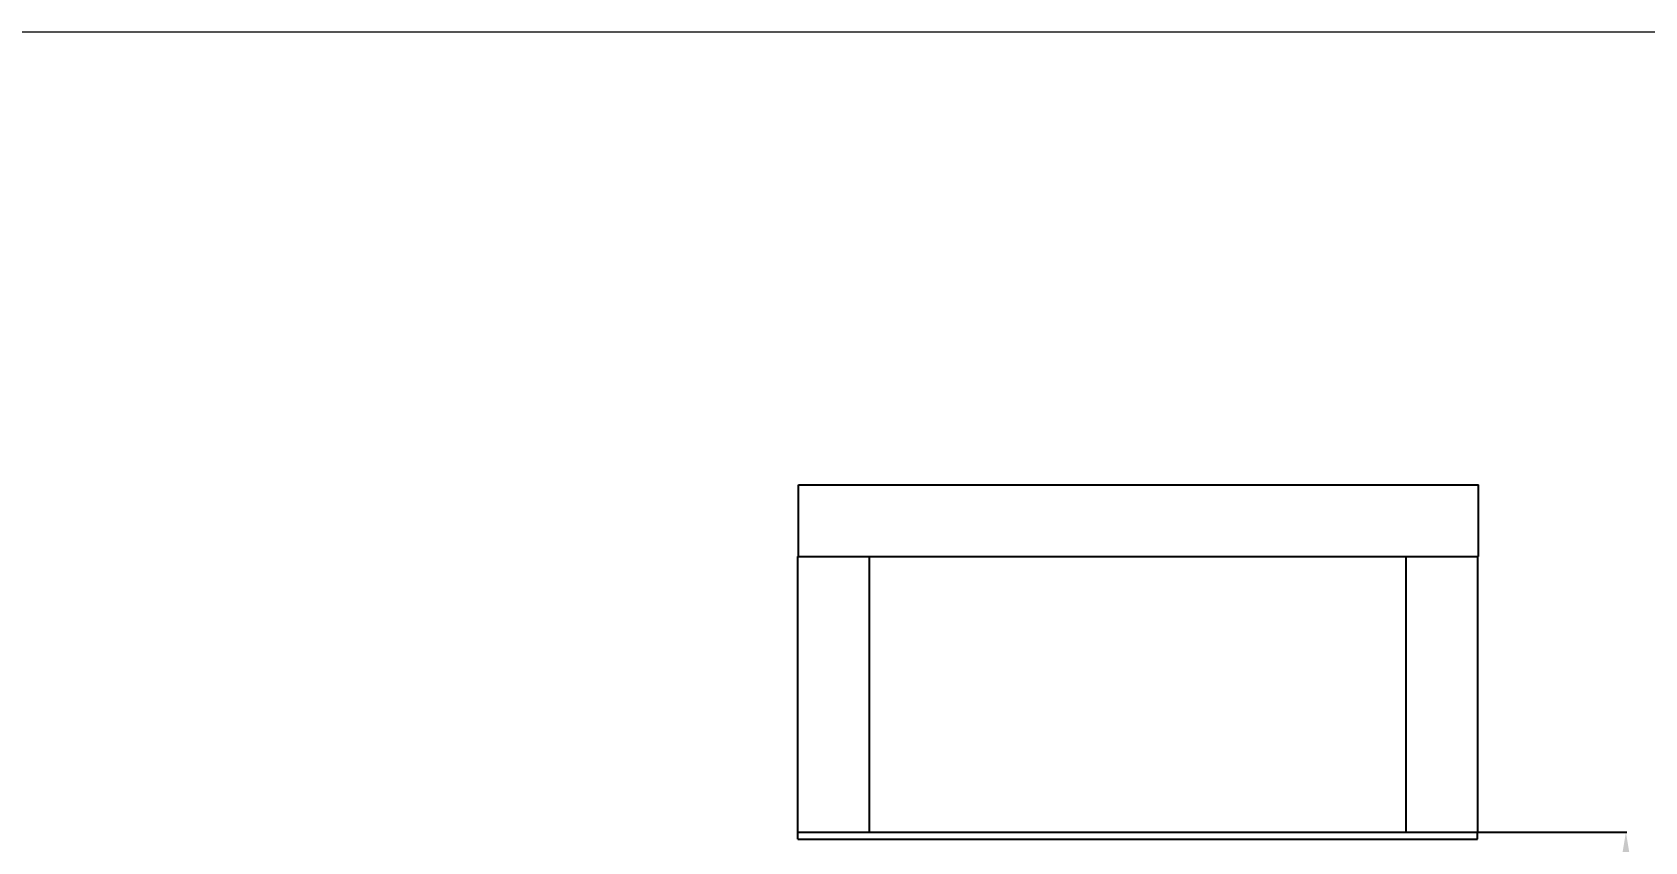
# Model space of a CAD drawing. Header units: millimetres. Extents: x 0 to 3480, y 0 to 2432.
# Drawn here: x 1079 to 1980, y 1979 to 2432 of the extents above; entities that cross this region are included whole.
import ezdxf

# ---------------------------------------------------------------- set-up
doc = ezdxf.new("R2010")
doc.units = ezdxf.units.MM
doc.header["$MEASUREMENT"] = 0
doc.layers.add('Domyślny', color=7, linetype='Continuous', true_color=0x000000)
doc.layers.add('Utwórz2D linie widoczne', color=7, linetype='Continuous', true_color=0x000000)
doc.styles.add('Arial', font='arial.ttf')
doc.dimstyles.new('Domyślny', dxfattribs={"dimtxt": 30, "dimasz": 15, "dimexe": 0.5, "dimexo": 0.5, "dimgap": 0.25, "dimtad": 1, "dimtoh": 1, "dimdec": 0, "dimzin": 1, "dimdsep": 46, "dimtxsty": 'Arial', "dimcen": 0.5, "dimazin": 0, "dimtfac": 1, "dimtdec": 4, "dimtix": 1, "dimtmove": 1, "dimatfit": 3, "dimfxl": 0, "dimtolj": 1, "dimtzin": 1, "dimarcsym": 0})

# ---------------------------------------------------------------- blocks, each defined once
blk = doc.blocks.new('*D2')
at = {"layer": 'Defpoints', "color": 0}
for p in [(1887.1, 1984.66), (1887.1, 1160.25), (1969.97, 1160.25)]:
    blk.add_point(p, dxfattribs=at)
at = {"layer": 'Domyślny', "color": 0, "lineweight": -2}
for p, q in [((1887.6, 1984.66), (1970.47, 1984.66)), ((1969.97, 1969.66), (1969.97, 1175.25)), ((1887.6, 1160.25), (1970.47, 1160.25))]:
    blk.add_line(p, q, dxfattribs=at)
at = {"layer": 'Domyślny', "color": 0}
for points in [[(1972.47, 1969.66), (1967.47, 1969.66), (1969.97, 1984.66)], [(1967.47, 1175.25), (1972.47, 1175.25), (1969.97, 1160.25)]]:
    blk.add_solid(points, dxfattribs=at)
at = {"layer": 'Domyślny', "color": 0, "insert": (1954.41, 1572.45), "char_height": 30, "attachment_point": 5, "rotation": 90, "style": 'Arial'}
blk.add_mtext('\\A1;824', dxfattribs=at)

msp = doc.modelspace()

# ---------------------------------------------------------------- linework, layer by layer
at = {"layer": 'Domyślny', "color": 18, "lineweight": 15, "true_color": 0x000000}
msp.add_line((3477.08, 2431.55), (0, 2431.55), dxfattribs=at)
at = {"layer": 'Utwórz2D linie widoczne'}
for p, q in [((1507.5, 2138.75), (1507.5, 2178.75)), ((1507.5, 2178.75), (1507.6, 2178.75)), ((1507.6, 2178.75), (1507.8, 2178.75)), ((1507.8, 2178.75), (1508.2, 2178.75)), ((1508.2, 2178.75), (1508.7, 2178.75)), ((1508.7, 2178.75), (1509.3, 2178.75)), ((1509.3, 2178.75), (1510, 2178.75)), ((1510, 2178.75), (1510.8, 2178.75)), ((1510.8, 2178.75), (1511.5, 2178.75)), ((1511.5, 2178.75), (1883.5, 2178.75)), ((1883.5, 2178.75), (1884.3, 2178.75)), ((1884.3, 2178.75), (1885.1, 2178.75)), ((1885.1, 2178.75), (1885.8, 2178.75)), ((1885.8, 2178.75), (1886.4, 2178.75)), ((1886.4, 2178.75), (1886.9, 2178.75)), ((1886.9, 2178.75), (1887.2, 2178.75)), ((1887.2, 2178.75), (1887.5, 2178.75)), ((1887.5, 2138.75), (1887.5, 2178.75)), ((1507.1, 1984.66), (1507.1, 2138.75)), ((1507.1, 2138.75), (1507.5, 2138.75)), ((1507.5, 2138.75), (1507.6, 2138.75)), ((1507.6, 2138.75), (1507.8, 2138.75)), ((1507.8, 2138.75), (1508.2, 2138.75)), ((1508.2, 2138.75), (1508.7, 2138.75)), ((1508.7, 2138.75), (1509.3, 2138.75)), ((1509.3, 2138.75), (1510, 2138.75)), ((1510, 2138.75), (1510.8, 2138.75)), ((1510.8, 2138.75), (1511.5, 2138.75)), ((1511.5, 2138.75), (1883.5, 2138.75)), ((1547.1, 2138.75), (1547.1, 1984.66)), ((1847.1, 1984.66), (1847.1, 2138.75)), ((1883.5, 2138.75), (1884.3, 2138.75)), ((1884.3, 2138.75), (1885.1, 2138.75)), ((1885.1, 2138.75), (1885.8, 2138.75)), ((1885.8, 2138.75), (1886.4, 2138.75)), ((1886.4, 2138.75), (1886.9, 2138.75)), ((1886.9, 2138.75), (1887.2, 2138.75)), ((1887.1, 2138.75), (1887.1, 1984.66)), ((1887.2, 2138.75), (1887.5, 2138.75)), ((1507.1, 1980.66), (1507.1, 1984.66)), ((1507.1, 1984.66), (1507.2, 1984.66)), ((1507.2, 1984.66), (1507.4, 1984.66)), ((1507.4, 1984.66), (1507.8, 1984.66)), ((1507.8, 1984.66), (1508.3, 1984.66)), ((1508.3, 1984.66), (1508.9, 1984.66)), ((1508.9, 1984.66), (1509.6, 1984.66)), ((1509.6, 1984.66), (1510.4, 1984.66)), ((1510.4, 1984.66), (1511.1, 1984.66)), ((1511.1, 1984.66), (1883.1, 1984.66)), ((1883.1, 1984.66), (1883.9, 1984.66)), ((1883.9, 1984.66), (1884.7, 1984.66)), ((1884.7, 1984.66), (1885.4, 1984.66)), ((1885.4, 1984.66), (1886, 1984.66)), ((1886, 1984.66), (1886.5, 1984.66)), ((1886.5, 1984.66), (1886.8, 1984.66)), ((1886.8, 1984.66), (1887.1, 1984.66)), ((1887.1, 1980.66), (1887.1, 1984.66)), ((1507.1, 1980.66), (1507.2, 1980.66)), ((1507.2, 1980.66), (1507.4, 1980.66)), ((1507.4, 1980.66), (1507.8, 1980.66)), ((1507.8, 1980.66), (1508.3, 1980.66)), ((1508.3, 1980.66), (1508.9, 1980.66)), ((1508.9, 1980.66), (1509.6, 1980.66)), ((1509.6, 1980.66), (1510.4, 1980.66)), ((1510.4, 1980.66), (1511.1, 1980.66)), ((1511.1, 1980.66), (1883.1, 1980.66)), ((1883.1, 1980.66), (1883.9, 1980.66)), ((1883.9, 1980.66), (1884.7, 1980.66)), ((1884.7, 1980.66), (1885.4, 1980.66)), ((1885.4, 1980.66), (1886, 1980.66)), ((1886, 1980.66), (1886.5, 1980.66)), ((1886.5, 1980.66), (1886.8, 1980.66)), ((1886.8, 1980.66), (1887.1, 1980.66))]:
    msp.add_line(p, q, dxfattribs=at)

# ---------------------------------------------------------------- dimensions: what is measured, and where the dimension line sits
at = {"layer": 'Domyślny'}
dim = msp.add_aligned_dim(p1=(1887.1, 1984.66), p2=(1887.1, 1160.25), distance=82.87, dimstyle='Domyślny', dxfattribs=at)
dim.commit()
dim.dimension.update_dxf_attribs({"geometry": '*D2', "text_midpoint": (1954.41, 1572.45)})

doc.saveas('drawing.dxf')
